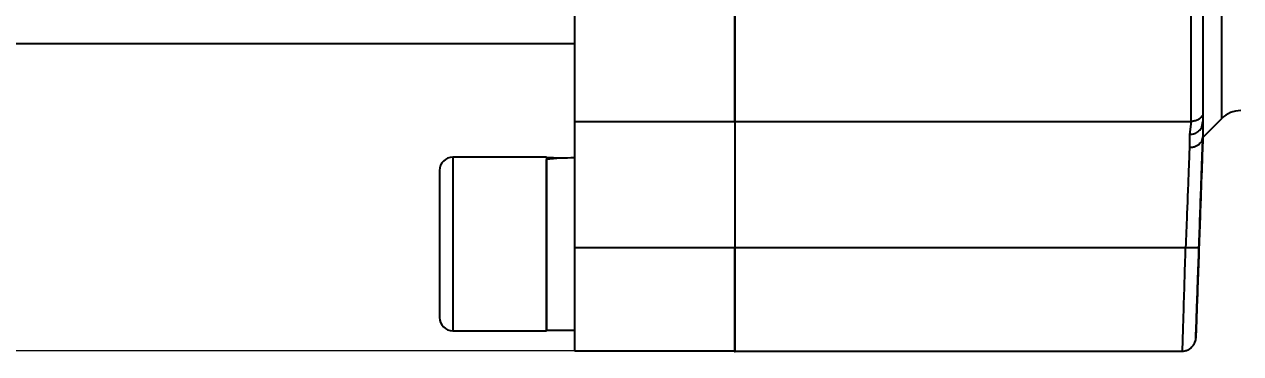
# Model space of a CAD drawing. Header units: millimetres. Extents: x 2251 to 4395, y 932 to 2449.
# Drawn here: x 3508.1 to 3599.1, y 2117 to 2141.7 of the extents above; entities that cross this region are included whole.
import ezdxf

# ---------------------------------------------------------------- set-up
doc = ezdxf.new("R2010")
doc.units = ezdxf.units.MM
doc.layers.add('AM_5', color=3, linetype='Continuous', lineweight=25)
doc.styles.add('SLDTEXTSTYLE1', font='txt.shx', dxfattribs={"width": 0.7, "bigfont": 'gbcbig.shx'})
doc.dimstyles.new('SLDDIMSTYLE12$0', dxfattribs={"dimtxt": 12, "dimasz": 10, "dimexe": 0, "dimexo": 0.0625, "dimgap": 0.875, "dimtad": 1, "dimdec": 1, "dimlfac": 1.8, "dimrnd": 1e-09, "dimzin": 12, "dimdsep": 46, "dimtxsty": 'SLDTEXTSTYLE1', "dimcen": 0.09, "dimdle": 8.16, "dimclrd": 3, "dimclre": 3, "dimadec": 0, "dimazin": 3, "dimtfac": 1, "dimtdec": 1, "dimtofl": 0, "dimtmove": 0, "dimatfit": 3, "dimfxl": 0, "dimfrac": 2, "dimtolj": 1, "dimlwd": 5, "dimlwe": 5, "dimarcsym": 0})

# ---------------------------------------------------------------- blocks, each defined once
blk = doc.blocks.new('*D77')
at = {"layer": 'AM_5', "color": 3, "lineweight": 5, "transparency": 16777216}
blk.add_line((3549.229, 2303.219), (3382.608, 2303.219), dxfattribs=at)
at = {"layer": 'AM_5', "color": 3, "linetype": 'Continuous', "lineweight": 5, "transparency": 16777216}
for p, q in [((3382.608, 2293.219), (3382.608, 2127.219)), ((3549.229, 2117.219), (3382.608, 2117.219))]:
    blk.add_line(p, q, dxfattribs=at)
at = {"layer": 'AM_5', "color": 3, "transparency": 16777216}
for points in [[(3380.941, 2293.219), (3384.274, 2293.219), (3382.608, 2303.219)], [(3380.941, 2127.219), (3384.274, 2127.219), (3382.608, 2117.219)]]:
    blk.add_solid(points, dxfattribs=at)
at = {"layer": 'Defpoints', "color": 0, "transparency": 16777216}
for p in [(3549.292, 2303.219), (3382.608, 2117.219), (3549.292, 2117.219)]:
    blk.add_point(p, dxfattribs=at)
at = {"layer": 'AM_5', "color": 0, "transparency": 16777216, "insert": (3375.733, 2210.219), "char_height": 12, "attachment_point": 5, "rotation": 90, "style": 'SLDTEXTSTYLE1'}
blk.add_mtext('\\A1;186', dxfattribs=at)

msp = doc.modelspace()

# ---------------------------------------------------------------- linework, layer by layer
at = {"color": 7, "linetype": 'Continuous', "lineweight": 25}
for p, q in [((3408.291, 2140.219), (3549.291, 2140.219)), ((3596.291, 2134.877), (3596.291, 2134.299)), ((3596.291, 2133.198), (3597.705, 2134.613)), ((3549.291, 2134.374), (3561.291, 2134.374)), ((3549.291, 2134.374), (3549.291, 2124.938)), ((3561.291, 2134.388), (3595.425, 2134.388)), ((3561.291, 2134.374), (3561.291, 2124.938)), ((3595.425, 2134.388), (3595.291, 2133.417)), ((3596.215, 2133.961), (3596.291, 2134.299)), ((3596.222, 2133.977), (3596.292, 2134.375)), ((3596.291, 2134.299), (3596.291, 2133.23)), ((3595.291, 2133.417), (3595.291, 2132.455)), ((3596.291, 2133.23), (3596.291, 2133.198)), ((3596.291, 2133.198), (3596.291, 2133.171)), ((3547.191, 2131.719), (3540.191, 2131.719)), ((3540.191, 2131.719), (3540.191, 2118.719)), ((3547.191, 2131.719), (3547.191, 2118.719)), ((3547.191, 2118.779), (3547.191, 2131.543)), ((3561.291, 2124.938), (3549.291, 2124.938)), ((3549.291, 2124.938), (3549.291, 2117.219)), ((3561.291, 2117.218), (3561.291, 2124.938)), ((3595.002, 2124.935), (3561.291, 2124.935)), ((3540.191, 2118.719), (3547.191, 2118.719)), ((3547.191, 2118.779), (3549.291, 2118.779)), ((3549.291, 2117.219), (3561.291, 2117.218)), ((3561.291, 2117.199), (3594.768, 2117.199))]:
    msp.add_line(p, q, dxfattribs=at)
at = {"color": 7, "linetype": 'Continuous', "lineweight": 25, "flags": 128}
for points in [[(3596.291, 2194.529), (3596.291, 2189.44), (3596.291, 2184.447), (3596.291, 2179.573), (3596.291, 2174.841), (3596.291, 2170.272), (3596.291, 2165.888), (3596.291, 2161.709), (3596.291, 2157.755), (3596.291, 2154.043), (3596.291, 2150.591), (3596.291, 2147.415), (3596.291, 2144.53), (3596.291, 2141.948), (3596.291, 2139.682), (3596.291, 2137.743), (3596.291, 2136.139), (3596.291, 2134.877)], [(3549.291, 2194.285), (3549.291, 2189.166), (3549.291, 2184.144), (3549.291, 2179.242), (3549.291, 2174.484), (3549.291, 2169.891), (3549.291, 2165.485), (3549.291, 2161.286), (3549.291, 2157.313), (3549.291, 2153.586), (3549.291, 2150.12), (3549.291, 2146.932), (3549.291, 2144.037), (3549.291, 2141.449), (3549.291, 2139.178), (3549.291, 2137.237), (3549.291, 2135.633), (3549.291, 2134.374)], [(3561.291, 2134.374), (3561.291, 2135.633), (3561.291, 2137.237), (3561.291, 2139.178), (3561.291, 2141.449), (3561.291, 2144.037), (3561.291, 2146.932), (3561.291, 2150.12), (3561.291, 2153.585), (3561.291, 2157.313), (3561.291, 2161.286), (3561.291, 2165.485), (3561.291, 2169.891), (3561.291, 2174.484), (3561.291, 2179.242), (3561.291, 2184.144), (3561.291, 2189.166), (3561.291, 2194.285)], [(3595.425, 2134.388), (3595.425, 2135.658), (3595.425, 2137.272), (3595.425, 2139.224), (3595.425, 2141.505), (3595.425, 2144.103), (3595.425, 2147.008), (3595.425, 2150.204), (3595.425, 2153.679), (3595.425, 2157.414), (3595.425, 2161.394), (3595.425, 2165.6), (3595.425, 2170.013), (3595.425, 2174.611), (3595.425, 2179.374), (3595.425, 2184.28), (3595.425, 2189.305), (3595.425, 2194.427)], [(3597.705, 2134.613), (3597.705, 2134.613), (3597.705, 2134.791), (3597.705, 2135.321), (3597.705, 2136.199), (3597.705, 2137.422), (3597.705, 2138.983), (3597.705, 2140.876), (3597.705, 2143.091), (3597.705, 2145.618), (3597.705, 2148.446), (3597.705, 2151.561), (3597.705, 2154.95), (3597.705, 2158.595), (3597.705, 2162.48), (3597.705, 2166.588), (3597.705, 2170.898), (3597.705, 2175.391), (3597.705, 2180.046), (3597.705, 2184.842), (3597.705, 2187.867)]]:
    msp.add_lwpolyline(points, dxfattribs=at)
at = {"color": 7, "linetype": 'Continuous', "lineweight": 25}
for centre, radius, start, end in [((3599.119, 2133.198), 2, 89.99969, 134.99969), ((3540.191, 2130.719), 1, 89.99969, 179.99969), ((3540.191, 2119.719), 1, 179.99969, 269.99969)]:
    msp.add_arc(centre, radius, start, end, dxfattribs=at)
for centre, start_param, end_param in [((3547.191, 2125.219), 1.476523, 1.570796), ((3549.291, 2125.219), 1.570796, 1.760193)]:
    msp.add_ellipse(centre, major_axis=(11.154, 0), ratio=0.57735, start_param=start_param, end_param=end_param, dxfattribs=at)
for points in [[(3561.291, 2194.424), (3561.291, 2192), (3561.291, 2187.153), (3561.291, 2180.135), (3561.291, 2173.386), (3561.291, 2166.981), (3561.291, 2160.976), (3561.291, 2155.429), (3561.291, 2150.39), (3561.291, 2145.907), (3561.291, 2142.017), (3561.291, 2138.774), (3561.291, 2136.143), (3561.291, 2134.973), (3561.291, 2134.388)], [(3596.291, 2134.877), (3596.241, 2134.806), (3596.143, 2134.665), (3595.93, 2134.511), (3595.687, 2134.407), (3595.512, 2134.395), (3595.425, 2134.388)], [(3561.291, 2134.388), (3561.291, 2134.054), (3561.291, 2133.384), (3561.291, 2131.133), (3561.291, 2128.248), (3561.291, 2126.04), (3561.291, 2124.935)], [(3595.291, 2133.417), (3595.421, 2133.431), (3595.682, 2133.458), (3596.023, 2133.659), (3596.151, 2133.86), (3596.215, 2133.961)]]:
    msp.add_open_spline(points, degree=3, dxfattribs=at)
for points, knots in [([(3595.291, 2132.455), (3595.388, 2132.46), (3595.565, 2132.47), (3595.801, 2132.552), (3596.031, 2132.687), (3596.197, 2132.875), (3596.278, 2133.072), (3596.287, 2133.182), (3596.291, 2133.23)], [0, 0, 0, 0, 0.187445, 0.340982, 0.492937, 0.740761, 0.88904, 1, 1, 1, 1]), ([(3596.002, 2124.933), (3596.03, 2125.752), (3596.086, 2127.357), (3596.165, 2129.605), (3596.235, 2131.624), (3596.272, 2132.693), (3596.291, 2133.23)], [0, 0, 0, 0, 0.256847, 0.503172, 0.750396, 1, 1, 1, 1]), ([(3596.291, 2133.171), (3596.273, 2132.658), (3596.237, 2131.632), (3596.168, 2129.673), (3596.089, 2127.417), (3596.032, 2125.763), (3596.002, 2124.903)], [0, 0, 0, 0, 0.240364, 0.480212, 0.729961, 1, 1, 1, 1]), ([(3595.291, 2132.455), (3595.273, 2131.993), (3595.236, 2131.027), (3595.168, 2129.262), (3595.089, 2127.208), (3595.034, 2125.76), (3595.002, 2124.935)], [0, 0, 0, 0, 0.238849, 0.499933, 0.714824, 1, 1, 1, 1]), ([(3539.191, 2130.719), (3539.191, 2130.645), (3539.191, 2130.532), (3539.191, 2129.846), (3539.191, 2129.136), (3539.191, 2128.255), (3539.191, 2126.975), (3539.191, 2125.91), (3539.191, 2125.219)], [0, 0, 0, 0, 0.239457, 0.368361, 0.5, 0.631639, 0.760543, 1, 1, 1, 1]), ([(3539.191, 2125.219), (3539.191, 2124.527), (3539.191, 2123.462), (3539.191, 2122.182), (3539.191, 2121.301), (3539.191, 2120.591), (3539.191, 2119.905), (3539.191, 2119.792), (3539.191, 2119.719)], [0, 0, 0, 0, 0.239457, 0.368361, 0.5, 0.631639, 0.760543, 1, 1, 1, 1]), ([(3561.291, 2124.935), (3561.291, 2123.918), (3561.291, 2121.883), (3561.291, 2119.289), (3561.291, 2117.692), (3561.291, 2117.007), (3561.291, 2117.201), (3561.291, 2117.202)], [0, 0, 0, 0, 0.249657, 0.499313, 0.74897, 0.998627, 1, 1, 1, 1]), ([(3594.768, 2117.245), (3594.768, 2117.234), (3594.766, 2117.191), (3594.778, 2117.586), (3594.81, 2118.633), (3594.864, 2120.412), (3594.931, 2122.577), (3594.976, 2124.077), (3595.002, 2124.935)], [0, 0, 0, 0, 0.0507582, 0.1966055, 0.4050787, 0.6314078, 0.7892811, 1, 1, 1, 1]), ([(3596.002, 2124.933), (3595.988, 2124.93), (3595.967, 2124.924), (3595.843, 2124.921), (3595.714, 2124.92), (3595.554, 2124.921), (3595.321, 2124.925), (3595.128, 2124.931), (3595.002, 2124.935)], [0, 0, 0, 0, 0.239474, 0.368372, 0.5, 0.631628, 0.760526, 1, 1, 1, 1]), ([(3596.002, 2124.903), (3595.97, 2124.011), (3595.908, 2122.228), (3595.83, 2119.99), (3595.778, 2118.503), (3595.76, 2117.99), (3595.778, 2118.521), (3595.83, 2120.02), (3595.908, 2122.262), (3595.971, 2124.043), (3596.002, 2124.933)], [0, 0, 0, 0, 0.125113, 0.250204, 0.375302, 0.500392, 0.625415, 0.750326, 0.875155, 1, 1, 1, 1]), ([(3595.837, 2120.208), (3595.838, 2120.215), (3595.855, 2120.717), (3595.913, 2122.382), (3595.973, 2124.083), (3596.002, 2124.903)], [0, 0, 0, 0, 0.007422, 0.521258, 1, 1, 1, 1]), ([(3594.724, 2117.2), (3594.799, 2117.202), (3594.946, 2117.207), (3595.17, 2117.289), (3595.348, 2117.404), (3595.472, 2117.518), (3595.548, 2117.604), (3595.613, 2117.692), (3595.663, 2117.775), (3595.792, 2118.043), (3595.743, 2118.159), (3595.792, 2118.694), (3595.821, 2119.663), (3595.837, 2120.208)], [0, 0, 0, 0, 0.047559, 0.092375, 0.130759, 0.147079, 0.161791, 0.175892, 0.190993, 0.20885, 0.379267, 0.650586, 1, 1, 1, 1])]:
    msp.add_open_spline(points, degree=3, knots=knots, dxfattribs=at)

# ---------------------------------------------------------------- dimensions: what is measured, and where the dimension line sits
at = {"layer": 'AM_5'}
dim = msp.add_linear_dim(base=(3382.608, 2117.219), p1=(3549.292, 2303.219), p2=(3549.292, 2117.219), angle=90, dimstyle='SLDDIMSTYLE12$0', override={"dimlfac": 1, "dimpost": ''}, dxfattribs=at)
dim.commit()
dim.dimension.update_dxf_attribs({"geometry": '*D77', "text_midpoint": (3375.733, 2210.219)})

doc.saveas('drawing.dxf')
